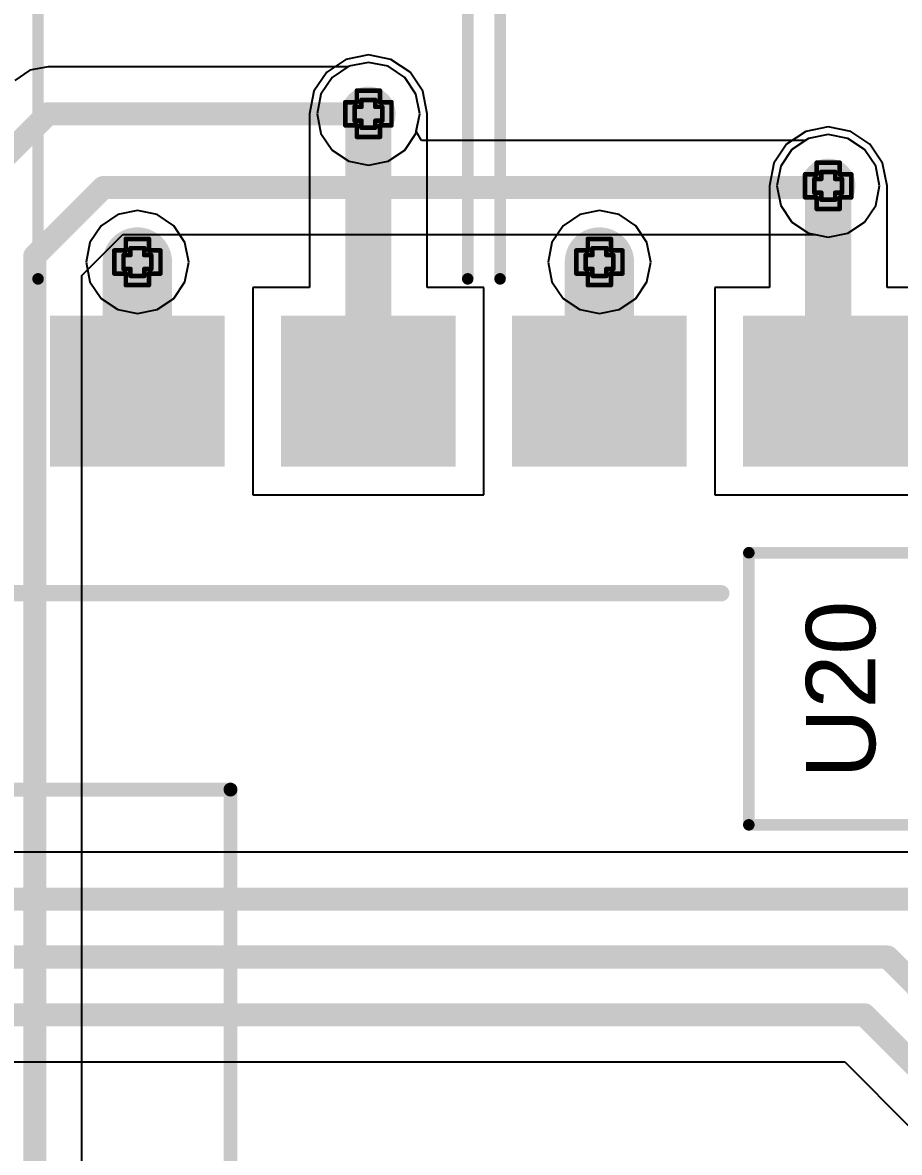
# Model space of a CAD drawing. Header units: inches. Extents: x 0 to 198, y 0 to 199.
# Drawn here: x 2.4156 to 2.7952, y 3.3604 to 3.8495 of the extents above; entities that cross this region are included whole.
import ezdxf

# ---------------------------------------------------------------- set-up
doc = ezdxf.new("R2010")
doc.units = ezdxf.units.IN
doc.header["$MEASUREMENT"] = 0
for name, color, linetype in [('Bottom Layer', 5, 'Continuous'), ('Drill Drawing', 1, 'Continuous'), ('Layer 1', 16, 'Continuous'), ('Layer 2', 76, 'Continuous'), ('Top Layer', 1, 'Continuous'), ('Top Overlay', 2, 'Continuous'), ('Top Paste', 8, 'Continuous'), ('Top Solder', 216, 'Continuous'), ('Via Holes', 16, 'Continuous')]:
    doc.layers.add(name, color=color, linetype=linetype)
doc.styles.add('Arial', font='', dxfattribs={"height": 0.2})
doc.styles.get('Arial').set_extended_font_data('Arial')

# ---------------------------------------------------------------- blocks, each defined once
blk = doc.blocks.new('SFH617A_2X009T_36')
at = {"layer": 'Top Layer'}
for points in [[(-0.21752, 0.08504), (-0.15768, 0.08504), (-0.15768, 0.01496), (-0.21752, 0.01496)], [(0.15768, 0.08504), (0.21752, 0.08504), (0.21752, 0.01496), (0.15768, 0.01496)], [(-0.21752, -0.01496), (-0.15768, -0.01496), (-0.15768, -0.08504), (-0.21752, -0.08504)], [(0.15768, -0.01496), (0.21752, -0.01496), (0.21752, -0.08504), (0.15768, -0.08504)]]:
    blk.add_hatch(color=1, dxfattribs=at).paths.add_polyline_path(points)
at = {"layer": 'Top Paste'}
for points in [[(-0.21752, 0.08504), (-0.15768, 0.08504), (-0.15768, 0.01496), (-0.21752, 0.01496)], [(0.15768, 0.08504), (0.21752, 0.08504), (0.21752, 0.01496), (0.15768, 0.01496)], [(-0.21752, -0.01496), (-0.15768, -0.01496), (-0.15768, -0.08504), (-0.21752, -0.08504)], [(0.15768, -0.01496), (0.21752, -0.01496), (0.21752, -0.08504), (0.15768, -0.08504)]]:
    blk.add_hatch(color=8, dxfattribs=at).paths.add_polyline_path(points)
at = {"layer": 'Top Solder'}
for points in [[(-0.22028, 0.08779), (-0.15492, 0.08779), (-0.15492, 0.0122), (-0.22028, 0.0122)], [(0.15492, 0.08779), (0.22028, 0.08779), (0.22028, 0.0122), (0.15492, 0.0122)], [(-0.22028, -0.01221), (-0.15492, -0.01221), (-0.15492, -0.0878), (-0.22028, -0.0878)], [(0.15492, -0.01221), (0.22028, -0.01221), (0.22028, -0.0878), (0.15492, -0.0878)]]:
    blk.add_hatch(color=216, dxfattribs=at).paths.add_polyline_path(points)
at = {"layer": 'Top Overlay'}
for points in [[(0.139, 0.093, 0.005, 0.005, 0), (-0.125, 0.093, 0.005, 0.005, 0)], [(-0.2286, 0.046, 0.005, 0.005, 0), (-0.2286, 0.056, 0.005, 0.005, 0)], [(-0.2236, 0.051, 0.005, 0.005, 0), (-0.2286, 0.056, 0.005, 0.005, 0)], [(-0.2286, 0.046, 0.005, 0.005, 0), (-0.2236, 0.051, 0.005, 0.005, 0)], [(0.139, -0.093, 0.005, 0.005, 0), (-0.125, -0.093, 0.005, 0.005, 0)]]:
    blk.add_lwpolyline(points, format="xyseb", dxfattribs=at)
for points in [[(-0.12625, 0.093, 0.0025, 0.0025, 1), (-0.12375, 0.093, 0.0025, 0.0025, 1)], [(0.13775, 0.093, 0.0025, 0.0025, 1), (0.14025, 0.093, 0.0025, 0.0025, 1)], [(-0.22985, 0.056, 0.0025, 0.0025, 1), (-0.22735, 0.056, 0.0025, 0.0025, 1)], [(-0.22985, 0.056, 0.0025, 0.0025, 1), (-0.22735, 0.056, 0.0025, 0.0025, 1)], [(-0.22485, 0.051, 0.0025, 0.0025, 1), (-0.22235, 0.051, 0.0025, 0.0025, 1)], [(-0.22485, 0.051, 0.0025, 0.0025, 1), (-0.22235, 0.051, 0.0025, 0.0025, 1)], [(-0.22985, 0.046, 0.0025, 0.0025, 1), (-0.22735, 0.046, 0.0025, 0.0025, 1)], [(-0.22985, 0.046, 0.0025, 0.0025, 1), (-0.22735, 0.046, 0.0025, 0.0025, 1)], [(-0.12625, -0.093, 0.0025, 0.0025, 1), (-0.12375, -0.093, 0.0025, 0.0025, 1)], [(0.13775, -0.093, 0.0025, 0.0025, 1), (0.14025, -0.093, 0.0025, 0.0025, 1)]]:
    blk.add_lwpolyline(points, format="xyseb", close=True, dxfattribs=at)
blk = doc.blocks.new('SFH617A_2X009T_38')
at = {"layer": 'Top Layer'}
for points in [[(-0.21752, 0.08504), (-0.15768, 0.08504), (-0.15768, 0.01496), (-0.21752, 0.01496)], [(0.15768, 0.08504), (0.21752, 0.08504), (0.21752, 0.01496), (0.15768, 0.01496)], [(-0.21752, -0.01496), (-0.15768, -0.01496), (-0.15768, -0.08504), (-0.21752, -0.08504)], [(0.15768, -0.01496), (0.21752, -0.01496), (0.21752, -0.08504), (0.15768, -0.08504)]]:
    blk.add_hatch(color=1, dxfattribs=at).paths.add_polyline_path(points)
at = {"layer": 'Top Paste'}
for points in [[(-0.21752, 0.08504), (-0.15768, 0.08504), (-0.15768, 0.01496), (-0.21752, 0.01496)], [(0.15768, 0.08504), (0.21752, 0.08504), (0.21752, 0.01496), (0.15768, 0.01496)], [(-0.21752, -0.01496), (-0.15768, -0.01496), (-0.15768, -0.08504), (-0.21752, -0.08504)], [(0.15768, -0.01496), (0.21752, -0.01496), (0.21752, -0.08504), (0.15768, -0.08504)]]:
    blk.add_hatch(color=8, dxfattribs=at).paths.add_polyline_path(points)
at = {"layer": 'Top Solder'}
for points in [[(-0.22028, 0.08779), (-0.15492, 0.08779), (-0.15492, 0.0122), (-0.22028, 0.0122)], [(0.15492, 0.08779), (0.22028, 0.08779), (0.22028, 0.0122), (0.15492, 0.0122)], [(-0.22028, -0.01221), (-0.15492, -0.01221), (-0.15492, -0.0878), (-0.22028, -0.0878)], [(0.15492, -0.01221), (0.22028, -0.01221), (0.22028, -0.0878), (0.15492, -0.0878)]]:
    blk.add_hatch(color=216, dxfattribs=at).paths.add_polyline_path(points)
at = {"layer": 'Top Overlay'}
for points in [[(0.139, 0.093, 0.005, 0.005, 0), (-0.125, 0.093, 0.005, 0.005, 0)], [(-0.2286, 0.046, 0.005, 0.005, 0), (-0.2286, 0.056, 0.005, 0.005, 0)], [(-0.2236, 0.051, 0.005, 0.005, 0), (-0.2286, 0.056, 0.005, 0.005, 0)], [(-0.2286, 0.046, 0.005, 0.005, 0), (-0.2236, 0.051, 0.005, 0.005, 0)], [(0.139, -0.093, 0.005, 0.005, 0), (-0.125, -0.093, 0.005, 0.005, 0)]]:
    blk.add_lwpolyline(points, format="xyseb", dxfattribs=at)
for points in [[(-0.12625, 0.093, 0.0025, 0.0025, 1), (-0.12375, 0.093, 0.0025, 0.0025, 1)], [(0.13775, 0.093, 0.0025, 0.0025, 1), (0.14025, 0.093, 0.0025, 0.0025, 1)], [(-0.22985, 0.056, 0.0025, 0.0025, 1), (-0.22735, 0.056, 0.0025, 0.0025, 1)], [(-0.22985, 0.056, 0.0025, 0.0025, 1), (-0.22735, 0.056, 0.0025, 0.0025, 1)], [(-0.22485, 0.051, 0.0025, 0.0025, 1), (-0.22235, 0.051, 0.0025, 0.0025, 1)], [(-0.22485, 0.051, 0.0025, 0.0025, 1), (-0.22235, 0.051, 0.0025, 0.0025, 1)], [(-0.22985, 0.046, 0.0025, 0.0025, 1), (-0.22735, 0.046, 0.0025, 0.0025, 1)], [(-0.22985, 0.046, 0.0025, 0.0025, 1), (-0.22735, 0.046, 0.0025, 0.0025, 1)], [(-0.12625, -0.093, 0.0025, 0.0025, 1), (-0.12375, -0.093, 0.0025, 0.0025, 1)], [(0.13775, -0.093, 0.0025, 0.0025, 1), (0.14025, -0.093, 0.0025, 0.0025, 1)]]:
    blk.add_lwpolyline(points, format="xyseb", close=True, dxfattribs=at)
blk = doc.blocks.new('CR2032_BS_6_1_232')
at = {"layer": 'Top Overlay'}
for points in [[(-0.44431, -0.07626, 0.006, 0.006, 0), (-0.44431, -0.31614, 0.006, 0.006, 0)], [(0.43177, -0.31614, 0.006, 0.006, 0), (-0.44431, -0.31614, 0.006, 0.006, 0)]]:
    blk.add_lwpolyline(points, format="xyseb", dxfattribs=at)
blk.add_lwpolyline([(-0.44581, -0.31614, 0.003, 0.003, 1), (-0.44281, -0.31614, 0.003, 0.003, 1)], format="xyseb", close=True, dxfattribs=at)
blk.add_lwpolyline([(-0.44581, -0.31614, 0.003, 0.003, 1), (-0.44281, -0.31614, 0.003, 0.003, 1)], format="xyseb", close=True, dxfattribs=at)

msp = doc.modelspace()

# ---------------------------------------------------------------- hatches: boundary and pattern name
at = {"layer": 'Bottom Layer'}
h = msp.add_hatch(color=5, dxfattribs=at)
edge = h.paths.add_edge_path()
edge.add_arc((2.56531, 3.81), 0.01181, 0, 360)
h = msp.add_hatch(color=5, dxfattribs=at)
edge = h.paths.add_edge_path()
edge.add_arc((2.76436, 3.77882), 0.01181, 0, 360)
h = msp.add_hatch(color=5, dxfattribs=at)
edge = h.paths.add_edge_path()
edge.add_arc((2.46531, 3.74584), 0.01181, 0, 360)
h = msp.add_hatch(color=5, dxfattribs=at)
edge = h.paths.add_edge_path()
edge.add_arc((2.66531, 3.74584), 0.01181, 0, 360)
at = {"layer": 'Layer 1'}
h = msp.add_hatch(color=16, dxfattribs=at)
edge = h.paths.add_edge_path()
edge.add_arc((2.56531, 3.81), 0.01181, 0, 360)
h = msp.add_hatch(color=16, dxfattribs=at)
edge = h.paths.add_edge_path()
edge.add_arc((2.76436, 3.77882), 0.01181, 0, 360)
h = msp.add_hatch(color=16, dxfattribs=at)
edge = h.paths.add_edge_path()
edge.add_arc((2.46531, 3.74584), 0.01181, 0, 360)
h = msp.add_hatch(color=16, dxfattribs=at)
edge = h.paths.add_edge_path()
edge.add_arc((2.66531, 3.74584), 0.01181, 0, 360)
at = {"layer": 'Layer 2'}
h = msp.add_hatch(color=76, dxfattribs=at)
edge = h.paths.add_edge_path()
edge.add_arc((2.56531, 3.81), 0.01181, 0, 360)
h = msp.add_hatch(color=76, dxfattribs=at)
edge = h.paths.add_edge_path()
edge.add_arc((2.76436, 3.77882), 0.01181, 0, 360)
h = msp.add_hatch(color=76, dxfattribs=at)
edge = h.paths.add_edge_path()
edge.add_arc((2.46531, 3.74584), 0.01181, 0, 360)
h = msp.add_hatch(color=76, dxfattribs=at)
edge = h.paths.add_edge_path()
edge.add_arc((2.66531, 3.74584), 0.01181, 0, 360)
at = {"layer": 'Top Layer'}
h = msp.add_hatch(color=1, dxfattribs=at)
edge = h.paths.add_edge_path()
edge.add_arc((2.56531, 3.81), 0.01181, 0, 360)
h = msp.add_hatch(color=1, dxfattribs=at)
edge = h.paths.add_edge_path()
edge.add_arc((2.76436, 3.77882), 0.01181, 0, 360)
h = msp.add_hatch(color=1, dxfattribs=at)
edge = h.paths.add_edge_path()
edge.add_arc((2.46531, 3.74584), 0.01181, 0, 360)
h = msp.add_hatch(color=1, dxfattribs=at)
edge = h.paths.add_edge_path()
edge.add_arc((2.66531, 3.74584), 0.01181, 0, 360)
at = {"layer": 'Via Holes'}
h = msp.add_hatch(color=7, dxfattribs=at)
edge = h.paths.add_edge_path()
edge.add_arc((2.56531, 3.81), 0.00591, 0, 360)
h = msp.add_hatch(color=7, dxfattribs=at)
edge = h.paths.add_edge_path()
edge.add_arc((2.76436, 3.77882), 0.00591, 0, 360)
h = msp.add_hatch(color=7, dxfattribs=at)
edge = h.paths.add_edge_path()
edge.add_arc((2.46531, 3.74584), 0.00591, 0, 360)
h = msp.add_hatch(color=7, dxfattribs=at)
edge = h.paths.add_edge_path()
edge.add_arc((2.66531, 3.74584), 0.00591, 0, 360)

# ---------------------------------------------------------------- linework, layer by layer
at = {"layer": 'Bottom Layer'}
for p, q in [((2.42662, 3.83039), (2.41881, 3.82884)), ((2.55657, 3.83039), (2.42662, 3.83039)), ((2.5568, 3.83055), (2.55657, 3.83039)), ((2.56531, 3.83224), (2.5568, 3.83055)), ((2.57382, 3.83055), (2.56531, 3.83224)), ((2.58103, 3.82572), (2.57382, 3.83055)), ((2.41881, 3.82884), (2.4122, 3.82442)), ((2.58586, 3.81851), (2.58103, 3.82572)), ((2.58755, 3.81), (2.58586, 3.81851)), ((2.58605, 3.80246), (2.58755, 3.81)), ((2.58828, 3.79846), (2.58605, 3.80246)), ((2.76436, 3.80106), (2.75585, 3.79936)), ((2.77287, 3.79936), (2.76436, 3.80106)), ((2.7545, 3.79846), (2.58828, 3.79846)), ((2.75585, 3.79936), (2.7545, 3.79846)), ((2.78009, 3.79454), (2.77287, 3.79936)), ((2.78491, 3.78733), (2.78009, 3.79454)), ((2.7866, 3.77882), (2.78491, 3.78733)), ((2.78491, 3.77031), (2.7866, 3.77882)), ((2.78009, 3.76309), (2.78491, 3.77031)), ((2.77287, 3.75827), (2.78009, 3.76309)), ((2.44129, 3.73995), (2.45902, 3.75768)), ((2.45902, 3.75768), (2.75884, 3.75768)), ((2.75884, 3.75768), (2.76436, 3.75658)), ((2.76436, 3.75658), (2.77287, 3.75827)), ((2.44129, 2.56336), (2.44129, 3.73995))]:
    msp.add_line(p, q, dxfattribs=at)
for points in [[(2.39319, 3.77657, 0.01, 0.01, 0), (2.42662, 3.81, 0.01, 0.01, 0)], [(2.42662, 3.81, 0.01, 0.01, 0), (2.56531, 3.81, 0.01, 0.01, 0)], [(2.42089, 3.74839, 0.01, 0.01, 0), (2.45057, 3.77807, 0.01, 0.01, 0)], [(2.45057, 3.77807, 0.01, 0.01, 0), (2.76362, 3.77807, 0.01, 0.01, 0)], [(2.76362, 3.77807, 0.01, 0.01, 0), (2.76436, 3.77882, 0.01, 0.01, 0)], [(2.42089, 2.55492, 0.01, 0.01, 0), (2.42089, 3.74839, 0.01, 0.01, 0)]]:
    msp.add_lwpolyline(points, format="xyseb", dxfattribs=at)
for points in [[(2.42412, 3.81, 0.005, 0.005, 1), (2.42912, 3.81, 0.005, 0.005, 1)], [(2.42412, 3.81, 0.005, 0.005, 1), (2.42912, 3.81, 0.005, 0.005, 1)], [(2.56281, 3.81, 0.005, 0.005, 1), (2.56781, 3.81, 0.005, 0.005, 1)], [(2.44807, 3.77807, 0.005, 0.005, 1), (2.45307, 3.77807, 0.005, 0.005, 1)], [(2.44807, 3.77807, 0.005, 0.005, 1), (2.45307, 3.77807, 0.005, 0.005, 1)], [(2.76112, 3.77807, 0.005, 0.005, 1), (2.76612, 3.77807, 0.005, 0.005, 1)], [(2.76112, 3.77807, 0.005, 0.005, 1), (2.76612, 3.77807, 0.005, 0.005, 1)], [(2.76186, 3.77882, 0.005, 0.005, 1), (2.76686, 3.77882, 0.005, 0.005, 1)], [(2.41839, 3.74839, 0.005, 0.005, 1), (2.42339, 3.74839, 0.005, 0.005, 1)], [(2.41839, 3.74839, 0.005, 0.005, 1), (2.42339, 3.74839, 0.005, 0.005, 1)]]:
    msp.add_lwpolyline(points, format="xyseb", close=True, dxfattribs=at)
at = {"layer": 'Drill Drawing'}
for points in [[(2.56031, 3.815, 0.002, 0.002, 0), (2.56031, 3.82, 0.002, 0.002, 0)], [(2.56031, 3.82, 0.002, 0.002, 0), (2.57031, 3.82, 0.002, 0.002, 0)], [(2.57031, 3.815, 0.002, 0.002, 0), (2.57031, 3.82, 0.002, 0.002, 0)], [(2.55531, 3.805, 0.002, 0.002, 0), (2.55531, 3.815, 0.002, 0.002, 0)], [(2.55531, 3.815, 0.002, 0.002, 0), (2.56031, 3.815, 0.002, 0.002, 0)], [(2.56231, 3.813, 0.002, 0.002, 0), (2.56231, 3.816, 0.002, 0.002, 0)], [(2.56231, 3.816, 0.002, 0.002, 0), (2.56831, 3.816, 0.002, 0.002, 0)], [(2.56831, 3.813, 0.002, 0.002, 0), (2.56831, 3.816, 0.002, 0.002, 0)], [(2.57031, 3.815, 0.002, 0.002, 0), (2.57531, 3.815, 0.002, 0.002, 0)], [(2.57531, 3.805, 0.002, 0.002, 0), (2.57531, 3.815, 0.002, 0.002, 0)], [(2.55931, 3.807, 0.002, 0.002, 0), (2.55931, 3.813, 0.002, 0.002, 0)], [(2.55931, 3.813, 0.002, 0.002, 0), (2.56231, 3.813, 0.002, 0.002, 0)], [(2.56831, 3.813, 0.002, 0.002, 0), (2.57131, 3.813, 0.002, 0.002, 0)], [(2.57131, 3.807, 0.002, 0.002, 0), (2.57131, 3.813, 0.002, 0.002, 0)], [(2.55531, 3.805, 0.002, 0.002, 0), (2.56031, 3.805, 0.002, 0.002, 0)], [(2.55931, 3.807, 0.002, 0.002, 0), (2.56231, 3.807, 0.002, 0.002, 0)], [(2.56031, 3.8, 0.002, 0.002, 0), (2.56031, 3.805, 0.002, 0.002, 0)], [(2.56231, 3.804, 0.002, 0.002, 0), (2.56231, 3.807, 0.002, 0.002, 0)], [(2.56231, 3.804, 0.002, 0.002, 0), (2.56831, 3.804, 0.002, 0.002, 0)], [(2.56831, 3.807, 0.002, 0.002, 0), (2.57131, 3.807, 0.002, 0.002, 0)], [(2.56831, 3.804, 0.002, 0.002, 0), (2.56831, 3.807, 0.002, 0.002, 0)], [(2.57031, 3.805, 0.002, 0.002, 0), (2.57531, 3.805, 0.002, 0.002, 0)], [(2.57031, 3.8, 0.002, 0.002, 0), (2.57031, 3.805, 0.002, 0.002, 0)], [(2.56031, 3.8, 0.002, 0.002, 0), (2.57031, 3.8, 0.002, 0.002, 0)], [(2.75936, 3.78382, 0.002, 0.002, 0), (2.75936, 3.78882, 0.002, 0.002, 0)], [(2.75936, 3.78882, 0.002, 0.002, 0), (2.76936, 3.78882, 0.002, 0.002, 0)], [(2.76136, 3.78182, 0.002, 0.002, 0), (2.76136, 3.78482, 0.002, 0.002, 0)], [(2.76136, 3.78482, 0.002, 0.002, 0), (2.76736, 3.78482, 0.002, 0.002, 0)], [(2.76736, 3.78182, 0.002, 0.002, 0), (2.76736, 3.78482, 0.002, 0.002, 0)], [(2.76936, 3.78382, 0.002, 0.002, 0), (2.76936, 3.78882, 0.002, 0.002, 0)], [(2.75436, 3.77382, 0.002, 0.002, 0), (2.75436, 3.78382, 0.002, 0.002, 0)], [(2.75436, 3.78382, 0.002, 0.002, 0), (2.75936, 3.78382, 0.002, 0.002, 0)], [(2.75836, 3.77582, 0.002, 0.002, 0), (2.75836, 3.78182, 0.002, 0.002, 0)], [(2.75836, 3.78182, 0.002, 0.002, 0), (2.76136, 3.78182, 0.002, 0.002, 0)], [(2.76736, 3.78182, 0.002, 0.002, 0), (2.77036, 3.78182, 0.002, 0.002, 0)], [(2.76936, 3.78382, 0.002, 0.002, 0), (2.77436, 3.78382, 0.002, 0.002, 0)], [(2.77036, 3.77582, 0.002, 0.002, 0), (2.77036, 3.78182, 0.002, 0.002, 0)], [(2.77436, 3.77382, 0.002, 0.002, 0), (2.77436, 3.78382, 0.002, 0.002, 0)], [(2.75836, 3.77582, 0.002, 0.002, 0), (2.76136, 3.77582, 0.002, 0.002, 0)], [(2.76136, 3.77282, 0.002, 0.002, 0), (2.76136, 3.77582, 0.002, 0.002, 0)], [(2.76736, 3.77582, 0.002, 0.002, 0), (2.77036, 3.77582, 0.002, 0.002, 0)], [(2.76736, 3.77282, 0.002, 0.002, 0), (2.76736, 3.77582, 0.002, 0.002, 0)], [(2.75436, 3.77382, 0.002, 0.002, 0), (2.75936, 3.77382, 0.002, 0.002, 0)], [(2.75936, 3.76882, 0.002, 0.002, 0), (2.75936, 3.77382, 0.002, 0.002, 0)], [(2.76136, 3.77282, 0.002, 0.002, 0), (2.76736, 3.77282, 0.002, 0.002, 0)], [(2.76936, 3.77382, 0.002, 0.002, 0), (2.77436, 3.77382, 0.002, 0.002, 0)], [(2.76936, 3.76882, 0.002, 0.002, 0), (2.76936, 3.77382, 0.002, 0.002, 0)], [(2.75936, 3.76882, 0.002, 0.002, 0), (2.76936, 3.76882, 0.002, 0.002, 0)], [(2.46031, 3.75084, 0.002, 0.002, 0), (2.46031, 3.75584, 0.002, 0.002, 0)], [(2.46031, 3.75584, 0.002, 0.002, 0), (2.47031, 3.75584, 0.002, 0.002, 0)], [(2.47031, 3.75084, 0.002, 0.002, 0), (2.47031, 3.75584, 0.002, 0.002, 0)], [(2.66031, 3.75084, 0.002, 0.002, 0), (2.66031, 3.75584, 0.002, 0.002, 0)], [(2.66031, 3.75584, 0.002, 0.002, 0), (2.67031, 3.75584, 0.002, 0.002, 0)], [(2.67031, 3.75084, 0.002, 0.002, 0), (2.67031, 3.75584, 0.002, 0.002, 0)], [(2.45531, 3.74084, 0.002, 0.002, 0), (2.45531, 3.75084, 0.002, 0.002, 0)], [(2.45531, 3.75084, 0.002, 0.002, 0), (2.46031, 3.75084, 0.002, 0.002, 0)], [(2.46231, 3.74884, 0.002, 0.002, 0), (2.46231, 3.75184, 0.002, 0.002, 0)], [(2.46231, 3.75184, 0.002, 0.002, 0), (2.46831, 3.75184, 0.002, 0.002, 0)], [(2.46831, 3.74884, 0.002, 0.002, 0), (2.46831, 3.75184, 0.002, 0.002, 0)], [(2.47031, 3.75084, 0.002, 0.002, 0), (2.47531, 3.75084, 0.002, 0.002, 0)], [(2.47531, 3.74084, 0.002, 0.002, 0), (2.47531, 3.75084, 0.002, 0.002, 0)], [(2.65531, 3.74084, 0.002, 0.002, 0), (2.65531, 3.75084, 0.002, 0.002, 0)], [(2.65531, 3.75084, 0.002, 0.002, 0), (2.66031, 3.75084, 0.002, 0.002, 0)], [(2.66231, 3.74884, 0.002, 0.002, 0), (2.66231, 3.75184, 0.002, 0.002, 0)], [(2.66231, 3.75184, 0.002, 0.002, 0), (2.66831, 3.75184, 0.002, 0.002, 0)], [(2.66831, 3.74884, 0.002, 0.002, 0), (2.66831, 3.75184, 0.002, 0.002, 0)], [(2.67031, 3.75084, 0.002, 0.002, 0), (2.67531, 3.75084, 0.002, 0.002, 0)], [(2.67531, 3.74084, 0.002, 0.002, 0), (2.67531, 3.75084, 0.002, 0.002, 0)], [(2.45931, 3.74284, 0.002, 0.002, 0), (2.45931, 3.74884, 0.002, 0.002, 0)], [(2.45931, 3.74884, 0.002, 0.002, 0), (2.46231, 3.74884, 0.002, 0.002, 0)], [(2.46831, 3.74884, 0.002, 0.002, 0), (2.47131, 3.74884, 0.002, 0.002, 0)], [(2.47131, 3.74284, 0.002, 0.002, 0), (2.47131, 3.74884, 0.002, 0.002, 0)], [(2.65931, 3.74284, 0.002, 0.002, 0), (2.65931, 3.74884, 0.002, 0.002, 0)], [(2.65931, 3.74884, 0.002, 0.002, 0), (2.66231, 3.74884, 0.002, 0.002, 0)], [(2.66831, 3.74884, 0.002, 0.002, 0), (2.67131, 3.74884, 0.002, 0.002, 0)], [(2.67131, 3.74284, 0.002, 0.002, 0), (2.67131, 3.74884, 0.002, 0.002, 0)], [(2.45531, 3.74084, 0.002, 0.002, 0), (2.46031, 3.74084, 0.002, 0.002, 0)], [(2.45931, 3.74284, 0.002, 0.002, 0), (2.46231, 3.74284, 0.002, 0.002, 0)], [(2.46031, 3.73584, 0.002, 0.002, 0), (2.46031, 3.74084, 0.002, 0.002, 0)], [(2.46231, 3.73984, 0.002, 0.002, 0), (2.46231, 3.74284, 0.002, 0.002, 0)], [(2.46831, 3.74284, 0.002, 0.002, 0), (2.47131, 3.74284, 0.002, 0.002, 0)], [(2.46831, 3.73984, 0.002, 0.002, 0), (2.46831, 3.74284, 0.002, 0.002, 0)], [(2.47031, 3.74084, 0.002, 0.002, 0), (2.47531, 3.74084, 0.002, 0.002, 0)], [(2.47031, 3.73584, 0.002, 0.002, 0), (2.47031, 3.74084, 0.002, 0.002, 0)], [(2.65531, 3.74084, 0.002, 0.002, 0), (2.66031, 3.74084, 0.002, 0.002, 0)], [(2.65931, 3.74284, 0.002, 0.002, 0), (2.66231, 3.74284, 0.002, 0.002, 0)], [(2.66031, 3.73584, 0.002, 0.002, 0), (2.66031, 3.74084, 0.002, 0.002, 0)], [(2.66231, 3.73984, 0.002, 0.002, 0), (2.66231, 3.74284, 0.002, 0.002, 0)], [(2.66831, 3.74284, 0.002, 0.002, 0), (2.67131, 3.74284, 0.002, 0.002, 0)], [(2.66831, 3.73984, 0.002, 0.002, 0), (2.66831, 3.74284, 0.002, 0.002, 0)], [(2.67031, 3.74084, 0.002, 0.002, 0), (2.67531, 3.74084, 0.002, 0.002, 0)], [(2.67031, 3.73584, 0.002, 0.002, 0), (2.67031, 3.74084, 0.002, 0.002, 0)], [(2.46031, 3.73584, 0.002, 0.002, 0), (2.47031, 3.73584, 0.002, 0.002, 0)], [(2.46231, 3.73984, 0.002, 0.002, 0), (2.46831, 3.73984, 0.002, 0.002, 0)], [(2.66031, 3.73584, 0.002, 0.002, 0), (2.67031, 3.73584, 0.002, 0.002, 0)], [(2.66231, 3.73984, 0.002, 0.002, 0), (2.66831, 3.73984, 0.002, 0.002, 0)]]:
    msp.add_lwpolyline(points, format="xyseb", dxfattribs=at)
for points in [[(2.55981, 3.82, 0.001, 0.001, 1), (2.56081, 3.82, 0.001, 0.001, 1)], [(2.55981, 3.82, 0.001, 0.001, 1), (2.56081, 3.82, 0.001, 0.001, 1)], [(2.56981, 3.82, 0.001, 0.001, 1), (2.57081, 3.82, 0.001, 0.001, 1)], [(2.56981, 3.82, 0.001, 0.001, 1), (2.57081, 3.82, 0.001, 0.001, 1)], [(2.55481, 3.815, 0.001, 0.001, 1), (2.55581, 3.815, 0.001, 0.001, 1)], [(2.55481, 3.815, 0.001, 0.001, 1), (2.55581, 3.815, 0.001, 0.001, 1)], [(2.55981, 3.815, 0.001, 0.001, 1), (2.56081, 3.815, 0.001, 0.001, 1)], [(2.55981, 3.815, 0.001, 0.001, 1), (2.56081, 3.815, 0.001, 0.001, 1)], [(2.56181, 3.816, 0.001, 0.001, 1), (2.56281, 3.816, 0.001, 0.001, 1)], [(2.56181, 3.816, 0.001, 0.001, 1), (2.56281, 3.816, 0.001, 0.001, 1)], [(2.56781, 3.816, 0.001, 0.001, 1), (2.56881, 3.816, 0.001, 0.001, 1)], [(2.56781, 3.816, 0.001, 0.001, 1), (2.56881, 3.816, 0.001, 0.001, 1)], [(2.56981, 3.815, 0.001, 0.001, 1), (2.57081, 3.815, 0.001, 0.001, 1)], [(2.56981, 3.815, 0.001, 0.001, 1), (2.57081, 3.815, 0.001, 0.001, 1)], [(2.57481, 3.815, 0.001, 0.001, 1), (2.57581, 3.815, 0.001, 0.001, 1)], [(2.57481, 3.815, 0.001, 0.001, 1), (2.57581, 3.815, 0.001, 0.001, 1)], [(2.55881, 3.813, 0.001, 0.001, 1), (2.55981, 3.813, 0.001, 0.001, 1)], [(2.55881, 3.813, 0.001, 0.001, 1), (2.55981, 3.813, 0.001, 0.001, 1)], [(2.56181, 3.813, 0.001, 0.001, 1), (2.56281, 3.813, 0.001, 0.001, 1)], [(2.56181, 3.813, 0.001, 0.001, 1), (2.56281, 3.813, 0.001, 0.001, 1)], [(2.56781, 3.813, 0.001, 0.001, 1), (2.56881, 3.813, 0.001, 0.001, 1)], [(2.56781, 3.813, 0.001, 0.001, 1), (2.56881, 3.813, 0.001, 0.001, 1)], [(2.57081, 3.813, 0.001, 0.001, 1), (2.57181, 3.813, 0.001, 0.001, 1)], [(2.57081, 3.813, 0.001, 0.001, 1), (2.57181, 3.813, 0.001, 0.001, 1)], [(2.55481, 3.805, 0.001, 0.001, 1), (2.55581, 3.805, 0.001, 0.001, 1)], [(2.55481, 3.805, 0.001, 0.001, 1), (2.55581, 3.805, 0.001, 0.001, 1)], [(2.55881, 3.807, 0.001, 0.001, 1), (2.55981, 3.807, 0.001, 0.001, 1)], [(2.55881, 3.807, 0.001, 0.001, 1), (2.55981, 3.807, 0.001, 0.001, 1)], [(2.55981, 3.805, 0.001, 0.001, 1), (2.56081, 3.805, 0.001, 0.001, 1)], [(2.55981, 3.805, 0.001, 0.001, 1), (2.56081, 3.805, 0.001, 0.001, 1)], [(2.56181, 3.807, 0.001, 0.001, 1), (2.56281, 3.807, 0.001, 0.001, 1)], [(2.56181, 3.807, 0.001, 0.001, 1), (2.56281, 3.807, 0.001, 0.001, 1)], [(2.56181, 3.804, 0.001, 0.001, 1), (2.56281, 3.804, 0.001, 0.001, 1)], [(2.56181, 3.804, 0.001, 0.001, 1), (2.56281, 3.804, 0.001, 0.001, 1)], [(2.56781, 3.807, 0.001, 0.001, 1), (2.56881, 3.807, 0.001, 0.001, 1)], [(2.56781, 3.807, 0.001, 0.001, 1), (2.56881, 3.807, 0.001, 0.001, 1)], [(2.56781, 3.804, 0.001, 0.001, 1), (2.56881, 3.804, 0.001, 0.001, 1)], [(2.56781, 3.804, 0.001, 0.001, 1), (2.56881, 3.804, 0.001, 0.001, 1)], [(2.56981, 3.805, 0.001, 0.001, 1), (2.57081, 3.805, 0.001, 0.001, 1)], [(2.56981, 3.805, 0.001, 0.001, 1), (2.57081, 3.805, 0.001, 0.001, 1)], [(2.57081, 3.807, 0.001, 0.001, 1), (2.57181, 3.807, 0.001, 0.001, 1)], [(2.57081, 3.807, 0.001, 0.001, 1), (2.57181, 3.807, 0.001, 0.001, 1)], [(2.57481, 3.805, 0.001, 0.001, 1), (2.57581, 3.805, 0.001, 0.001, 1)], [(2.57481, 3.805, 0.001, 0.001, 1), (2.57581, 3.805, 0.001, 0.001, 1)], [(2.55981, 3.8, 0.001, 0.001, 1), (2.56081, 3.8, 0.001, 0.001, 1)], [(2.55981, 3.8, 0.001, 0.001, 1), (2.56081, 3.8, 0.001, 0.001, 1)], [(2.56981, 3.8, 0.001, 0.001, 1), (2.57081, 3.8, 0.001, 0.001, 1)], [(2.56981, 3.8, 0.001, 0.001, 1), (2.57081, 3.8, 0.001, 0.001, 1)], [(2.75886, 3.78882, 0.001, 0.001, 1), (2.75986, 3.78882, 0.001, 0.001, 1)], [(2.75886, 3.78882, 0.001, 0.001, 1), (2.75986, 3.78882, 0.001, 0.001, 1)], [(2.76086, 3.78482, 0.001, 0.001, 1), (2.76186, 3.78482, 0.001, 0.001, 1)], [(2.76086, 3.78482, 0.001, 0.001, 1), (2.76186, 3.78482, 0.001, 0.001, 1)], [(2.76686, 3.78482, 0.001, 0.001, 1), (2.76786, 3.78482, 0.001, 0.001, 1)], [(2.76686, 3.78482, 0.001, 0.001, 1), (2.76786, 3.78482, 0.001, 0.001, 1)], [(2.76886, 3.78882, 0.001, 0.001, 1), (2.76986, 3.78882, 0.001, 0.001, 1)], [(2.76886, 3.78882, 0.001, 0.001, 1), (2.76986, 3.78882, 0.001, 0.001, 1)], [(2.75386, 3.78382, 0.001, 0.001, 1), (2.75486, 3.78382, 0.001, 0.001, 1)], [(2.75386, 3.78382, 0.001, 0.001, 1), (2.75486, 3.78382, 0.001, 0.001, 1)], [(2.75786, 3.78182, 0.001, 0.001, 1), (2.75886, 3.78182, 0.001, 0.001, 1)], [(2.75786, 3.78182, 0.001, 0.001, 1), (2.75886, 3.78182, 0.001, 0.001, 1)], [(2.75886, 3.78382, 0.001, 0.001, 1), (2.75986, 3.78382, 0.001, 0.001, 1)], [(2.75886, 3.78382, 0.001, 0.001, 1), (2.75986, 3.78382, 0.001, 0.001, 1)], [(2.76086, 3.78182, 0.001, 0.001, 1), (2.76186, 3.78182, 0.001, 0.001, 1)], [(2.76086, 3.78182, 0.001, 0.001, 1), (2.76186, 3.78182, 0.001, 0.001, 1)], [(2.76686, 3.78182, 0.001, 0.001, 1), (2.76786, 3.78182, 0.001, 0.001, 1)], [(2.76686, 3.78182, 0.001, 0.001, 1), (2.76786, 3.78182, 0.001, 0.001, 1)], [(2.76886, 3.78382, 0.001, 0.001, 1), (2.76986, 3.78382, 0.001, 0.001, 1)], [(2.76886, 3.78382, 0.001, 0.001, 1), (2.76986, 3.78382, 0.001, 0.001, 1)], [(2.76986, 3.78182, 0.001, 0.001, 1), (2.77086, 3.78182, 0.001, 0.001, 1)], [(2.76986, 3.78182, 0.001, 0.001, 1), (2.77086, 3.78182, 0.001, 0.001, 1)], [(2.77386, 3.78382, 0.001, 0.001, 1), (2.77486, 3.78382, 0.001, 0.001, 1)], [(2.77386, 3.78382, 0.001, 0.001, 1), (2.77486, 3.78382, 0.001, 0.001, 1)], [(2.75786, 3.77582, 0.001, 0.001, 1), (2.75886, 3.77582, 0.001, 0.001, 1)], [(2.75786, 3.77582, 0.001, 0.001, 1), (2.75886, 3.77582, 0.001, 0.001, 1)], [(2.76086, 3.77582, 0.001, 0.001, 1), (2.76186, 3.77582, 0.001, 0.001, 1)], [(2.76086, 3.77582, 0.001, 0.001, 1), (2.76186, 3.77582, 0.001, 0.001, 1)], [(2.76686, 3.77582, 0.001, 0.001, 1), (2.76786, 3.77582, 0.001, 0.001, 1)], [(2.76686, 3.77582, 0.001, 0.001, 1), (2.76786, 3.77582, 0.001, 0.001, 1)], [(2.76986, 3.77582, 0.001, 0.001, 1), (2.77086, 3.77582, 0.001, 0.001, 1)], [(2.76986, 3.77582, 0.001, 0.001, 1), (2.77086, 3.77582, 0.001, 0.001, 1)], [(2.75386, 3.77382, 0.001, 0.001, 1), (2.75486, 3.77382, 0.001, 0.001, 1)], [(2.75386, 3.77382, 0.001, 0.001, 1), (2.75486, 3.77382, 0.001, 0.001, 1)], [(2.75886, 3.77382, 0.001, 0.001, 1), (2.75986, 3.77382, 0.001, 0.001, 1)], [(2.75886, 3.77382, 0.001, 0.001, 1), (2.75986, 3.77382, 0.001, 0.001, 1)], [(2.76086, 3.77282, 0.001, 0.001, 1), (2.76186, 3.77282, 0.001, 0.001, 1)], [(2.76086, 3.77282, 0.001, 0.001, 1), (2.76186, 3.77282, 0.001, 0.001, 1)], [(2.76686, 3.77282, 0.001, 0.001, 1), (2.76786, 3.77282, 0.001, 0.001, 1)], [(2.76686, 3.77282, 0.001, 0.001, 1), (2.76786, 3.77282, 0.001, 0.001, 1)], [(2.76886, 3.77382, 0.001, 0.001, 1), (2.76986, 3.77382, 0.001, 0.001, 1)], [(2.76886, 3.77382, 0.001, 0.001, 1), (2.76986, 3.77382, 0.001, 0.001, 1)], [(2.77386, 3.77382, 0.001, 0.001, 1), (2.77486, 3.77382, 0.001, 0.001, 1)], [(2.77386, 3.77382, 0.001, 0.001, 1), (2.77486, 3.77382, 0.001, 0.001, 1)], [(2.75886, 3.76882, 0.001, 0.001, 1), (2.75986, 3.76882, 0.001, 0.001, 1)], [(2.75886, 3.76882, 0.001, 0.001, 1), (2.75986, 3.76882, 0.001, 0.001, 1)], [(2.76886, 3.76882, 0.001, 0.001, 1), (2.76986, 3.76882, 0.001, 0.001, 1)], [(2.76886, 3.76882, 0.001, 0.001, 1), (2.76986, 3.76882, 0.001, 0.001, 1)], [(2.45981, 3.75584, 0.001, 0.001, 1), (2.46081, 3.75584, 0.001, 0.001, 1)], [(2.45981, 3.75584, 0.001, 0.001, 1), (2.46081, 3.75584, 0.001, 0.001, 1)], [(2.46981, 3.75584, 0.001, 0.001, 1), (2.47081, 3.75584, 0.001, 0.001, 1)], [(2.46981, 3.75584, 0.001, 0.001, 1), (2.47081, 3.75584, 0.001, 0.001, 1)], [(2.65981, 3.75584, 0.001, 0.001, 1), (2.66081, 3.75584, 0.001, 0.001, 1)], [(2.65981, 3.75584, 0.001, 0.001, 1), (2.66081, 3.75584, 0.001, 0.001, 1)], [(2.66981, 3.75584, 0.001, 0.001, 1), (2.67081, 3.75584, 0.001, 0.001, 1)], [(2.66981, 3.75584, 0.001, 0.001, 1), (2.67081, 3.75584, 0.001, 0.001, 1)], [(2.45481, 3.75084, 0.001, 0.001, 1), (2.45581, 3.75084, 0.001, 0.001, 1)], [(2.45481, 3.75084, 0.001, 0.001, 1), (2.45581, 3.75084, 0.001, 0.001, 1)], [(2.45981, 3.75084, 0.001, 0.001, 1), (2.46081, 3.75084, 0.001, 0.001, 1)], [(2.45981, 3.75084, 0.001, 0.001, 1), (2.46081, 3.75084, 0.001, 0.001, 1)], [(2.46181, 3.75184, 0.001, 0.001, 1), (2.46281, 3.75184, 0.001, 0.001, 1)], [(2.46181, 3.75184, 0.001, 0.001, 1), (2.46281, 3.75184, 0.001, 0.001, 1)], [(2.46781, 3.75184, 0.001, 0.001, 1), (2.46881, 3.75184, 0.001, 0.001, 1)], [(2.46781, 3.75184, 0.001, 0.001, 1), (2.46881, 3.75184, 0.001, 0.001, 1)], [(2.46981, 3.75084, 0.001, 0.001, 1), (2.47081, 3.75084, 0.001, 0.001, 1)], [(2.46981, 3.75084, 0.001, 0.001, 1), (2.47081, 3.75084, 0.001, 0.001, 1)], [(2.47481, 3.75084, 0.001, 0.001, 1), (2.47581, 3.75084, 0.001, 0.001, 1)], [(2.47481, 3.75084, 0.001, 0.001, 1), (2.47581, 3.75084, 0.001, 0.001, 1)], [(2.65481, 3.75084, 0.001, 0.001, 1), (2.65581, 3.75084, 0.001, 0.001, 1)], [(2.65481, 3.75084, 0.001, 0.001, 1), (2.65581, 3.75084, 0.001, 0.001, 1)], [(2.65981, 3.75084, 0.001, 0.001, 1), (2.66081, 3.75084, 0.001, 0.001, 1)], [(2.65981, 3.75084, 0.001, 0.001, 1), (2.66081, 3.75084, 0.001, 0.001, 1)], [(2.66181, 3.75184, 0.001, 0.001, 1), (2.66281, 3.75184, 0.001, 0.001, 1)], [(2.66181, 3.75184, 0.001, 0.001, 1), (2.66281, 3.75184, 0.001, 0.001, 1)], [(2.66781, 3.75184, 0.001, 0.001, 1), (2.66881, 3.75184, 0.001, 0.001, 1)], [(2.66781, 3.75184, 0.001, 0.001, 1), (2.66881, 3.75184, 0.001, 0.001, 1)], [(2.66981, 3.75084, 0.001, 0.001, 1), (2.67081, 3.75084, 0.001, 0.001, 1)], [(2.66981, 3.75084, 0.001, 0.001, 1), (2.67081, 3.75084, 0.001, 0.001, 1)], [(2.67481, 3.75084, 0.001, 0.001, 1), (2.67581, 3.75084, 0.001, 0.001, 1)], [(2.67481, 3.75084, 0.001, 0.001, 1), (2.67581, 3.75084, 0.001, 0.001, 1)], [(2.45881, 3.74884, 0.001, 0.001, 1), (2.45981, 3.74884, 0.001, 0.001, 1)], [(2.45881, 3.74884, 0.001, 0.001, 1), (2.45981, 3.74884, 0.001, 0.001, 1)], [(2.46181, 3.74884, 0.001, 0.001, 1), (2.46281, 3.74884, 0.001, 0.001, 1)], [(2.46181, 3.74884, 0.001, 0.001, 1), (2.46281, 3.74884, 0.001, 0.001, 1)], [(2.46781, 3.74884, 0.001, 0.001, 1), (2.46881, 3.74884, 0.001, 0.001, 1)], [(2.46781, 3.74884, 0.001, 0.001, 1), (2.46881, 3.74884, 0.001, 0.001, 1)], [(2.47081, 3.74884, 0.001, 0.001, 1), (2.47181, 3.74884, 0.001, 0.001, 1)], [(2.47081, 3.74884, 0.001, 0.001, 1), (2.47181, 3.74884, 0.001, 0.001, 1)], [(2.65881, 3.74884, 0.001, 0.001, 1), (2.65981, 3.74884, 0.001, 0.001, 1)], [(2.65881, 3.74884, 0.001, 0.001, 1), (2.65981, 3.74884, 0.001, 0.001, 1)], [(2.66181, 3.74884, 0.001, 0.001, 1), (2.66281, 3.74884, 0.001, 0.001, 1)], [(2.66181, 3.74884, 0.001, 0.001, 1), (2.66281, 3.74884, 0.001, 0.001, 1)], [(2.66781, 3.74884, 0.001, 0.001, 1), (2.66881, 3.74884, 0.001, 0.001, 1)], [(2.66781, 3.74884, 0.001, 0.001, 1), (2.66881, 3.74884, 0.001, 0.001, 1)], [(2.67081, 3.74884, 0.001, 0.001, 1), (2.67181, 3.74884, 0.001, 0.001, 1)], [(2.67081, 3.74884, 0.001, 0.001, 1), (2.67181, 3.74884, 0.001, 0.001, 1)], [(2.45481, 3.74084, 0.001, 0.001, 1), (2.45581, 3.74084, 0.001, 0.001, 1)], [(2.45481, 3.74084, 0.001, 0.001, 1), (2.45581, 3.74084, 0.001, 0.001, 1)], [(2.45881, 3.74284, 0.001, 0.001, 1), (2.45981, 3.74284, 0.001, 0.001, 1)], [(2.45881, 3.74284, 0.001, 0.001, 1), (2.45981, 3.74284, 0.001, 0.001, 1)], [(2.45981, 3.74084, 0.001, 0.001, 1), (2.46081, 3.74084, 0.001, 0.001, 1)], [(2.45981, 3.74084, 0.001, 0.001, 1), (2.46081, 3.74084, 0.001, 0.001, 1)], [(2.46181, 3.74284, 0.001, 0.001, 1), (2.46281, 3.74284, 0.001, 0.001, 1)], [(2.46181, 3.74284, 0.001, 0.001, 1), (2.46281, 3.74284, 0.001, 0.001, 1)], [(2.46781, 3.74284, 0.001, 0.001, 1), (2.46881, 3.74284, 0.001, 0.001, 1)], [(2.46781, 3.74284, 0.001, 0.001, 1), (2.46881, 3.74284, 0.001, 0.001, 1)], [(2.46981, 3.74084, 0.001, 0.001, 1), (2.47081, 3.74084, 0.001, 0.001, 1)], [(2.46981, 3.74084, 0.001, 0.001, 1), (2.47081, 3.74084, 0.001, 0.001, 1)], [(2.47081, 3.74284, 0.001, 0.001, 1), (2.47181, 3.74284, 0.001, 0.001, 1)], [(2.47081, 3.74284, 0.001, 0.001, 1), (2.47181, 3.74284, 0.001, 0.001, 1)], [(2.47481, 3.74084, 0.001, 0.001, 1), (2.47581, 3.74084, 0.001, 0.001, 1)], [(2.47481, 3.74084, 0.001, 0.001, 1), (2.47581, 3.74084, 0.001, 0.001, 1)], [(2.65481, 3.74084, 0.001, 0.001, 1), (2.65581, 3.74084, 0.001, 0.001, 1)], [(2.65481, 3.74084, 0.001, 0.001, 1), (2.65581, 3.74084, 0.001, 0.001, 1)], [(2.65881, 3.74284, 0.001, 0.001, 1), (2.65981, 3.74284, 0.001, 0.001, 1)], [(2.65881, 3.74284, 0.001, 0.001, 1), (2.65981, 3.74284, 0.001, 0.001, 1)], [(2.65981, 3.74084, 0.001, 0.001, 1), (2.66081, 3.74084, 0.001, 0.001, 1)], [(2.65981, 3.74084, 0.001, 0.001, 1), (2.66081, 3.74084, 0.001, 0.001, 1)], [(2.66181, 3.74284, 0.001, 0.001, 1), (2.66281, 3.74284, 0.001, 0.001, 1)], [(2.66181, 3.74284, 0.001, 0.001, 1), (2.66281, 3.74284, 0.001, 0.001, 1)], [(2.66781, 3.74284, 0.001, 0.001, 1), (2.66881, 3.74284, 0.001, 0.001, 1)], [(2.66781, 3.74284, 0.001, 0.001, 1), (2.66881, 3.74284, 0.001, 0.001, 1)], [(2.66981, 3.74084, 0.001, 0.001, 1), (2.67081, 3.74084, 0.001, 0.001, 1)], [(2.66981, 3.74084, 0.001, 0.001, 1), (2.67081, 3.74084, 0.001, 0.001, 1)], [(2.67081, 3.74284, 0.001, 0.001, 1), (2.67181, 3.74284, 0.001, 0.001, 1)], [(2.67081, 3.74284, 0.001, 0.001, 1), (2.67181, 3.74284, 0.001, 0.001, 1)], [(2.67481, 3.74084, 0.001, 0.001, 1), (2.67581, 3.74084, 0.001, 0.001, 1)], [(2.67481, 3.74084, 0.001, 0.001, 1), (2.67581, 3.74084, 0.001, 0.001, 1)], [(2.45981, 3.73584, 0.001, 0.001, 1), (2.46081, 3.73584, 0.001, 0.001, 1)], [(2.45981, 3.73584, 0.001, 0.001, 1), (2.46081, 3.73584, 0.001, 0.001, 1)], [(2.46181, 3.73984, 0.001, 0.001, 1), (2.46281, 3.73984, 0.001, 0.001, 1)], [(2.46181, 3.73984, 0.001, 0.001, 1), (2.46281, 3.73984, 0.001, 0.001, 1)], [(2.46781, 3.73984, 0.001, 0.001, 1), (2.46881, 3.73984, 0.001, 0.001, 1)], [(2.46781, 3.73984, 0.001, 0.001, 1), (2.46881, 3.73984, 0.001, 0.001, 1)], [(2.46981, 3.73584, 0.001, 0.001, 1), (2.47081, 3.73584, 0.001, 0.001, 1)], [(2.46981, 3.73584, 0.001, 0.001, 1), (2.47081, 3.73584, 0.001, 0.001, 1)], [(2.65981, 3.73584, 0.001, 0.001, 1), (2.66081, 3.73584, 0.001, 0.001, 1)], [(2.65981, 3.73584, 0.001, 0.001, 1), (2.66081, 3.73584, 0.001, 0.001, 1)], [(2.66181, 3.73984, 0.001, 0.001, 1), (2.66281, 3.73984, 0.001, 0.001, 1)], [(2.66181, 3.73984, 0.001, 0.001, 1), (2.66281, 3.73984, 0.001, 0.001, 1)], [(2.66781, 3.73984, 0.001, 0.001, 1), (2.66881, 3.73984, 0.001, 0.001, 1)], [(2.66781, 3.73984, 0.001, 0.001, 1), (2.66881, 3.73984, 0.001, 0.001, 1)], [(2.66981, 3.73584, 0.001, 0.001, 1), (2.67081, 3.73584, 0.001, 0.001, 1)], [(2.66981, 3.73584, 0.001, 0.001, 1), (2.67081, 3.73584, 0.001, 0.001, 1)]]:
    msp.add_lwpolyline(points, format="xyseb", close=True, dxfattribs=at)
at = {"layer": 'Layer 1'}
for p, q in [((2.5568, 3.83055), (2.54958, 3.82572)), ((2.56531, 3.83224), (2.5568, 3.83055)), ((2.57382, 3.83055), (2.56531, 3.83224)), ((2.58103, 3.82572), (2.57382, 3.83055)), ((2.54958, 3.82572), (2.54476, 3.81851)), ((2.58586, 3.81851), (2.58103, 3.82572)), ((2.54476, 3.81851), (2.54307, 3.81)), ((2.58755, 3.81), (2.58586, 3.81851)), ((2.54307, 3.81), (2.54476, 3.80149)), ((2.58586, 3.80149), (2.58755, 3.81)), ((2.54476, 3.80149), (2.54958, 3.79428)), ((2.58103, 3.79428), (2.58586, 3.80149)), ((2.76436, 3.80106), (2.75585, 3.79936)), ((2.77287, 3.79936), (2.76436, 3.80106)), ((2.75585, 3.79936), (2.74864, 3.79454)), ((2.78009, 3.79454), (2.77287, 3.79936)), ((2.54958, 3.79428), (2.5568, 3.78945)), ((2.57382, 3.78945), (2.58103, 3.79428)), ((2.74864, 3.79454), (2.74382, 3.78733)), ((2.78491, 3.78733), (2.78009, 3.79454)), ((2.5568, 3.78945), (2.56531, 3.78776)), ((2.56531, 3.78776), (2.57382, 3.78945)), ((2.74382, 3.78733), (2.74212, 3.77882)), ((2.7866, 3.77882), (2.78491, 3.78733)), ((2.74212, 3.77882), (2.74382, 3.77031)), ((2.78491, 3.77031), (2.7866, 3.77882)), ((2.74382, 3.77031), (2.74864, 3.76309)), ((2.78009, 3.76309), (2.78491, 3.77031)), ((2.74864, 3.76309), (2.75585, 3.75827)), ((2.77287, 3.75827), (2.78009, 3.76309)), ((2.75585, 3.75827), (2.76436, 3.75658)), ((2.76436, 3.75658), (2.77287, 3.75827))]:
    msp.add_line(p, q, dxfattribs=at)
at = {"layer": 'Layer 2'}
for p, q in [((2.5568, 3.83055), (2.54958, 3.82572)), ((2.56531, 3.83224), (2.5568, 3.83055)), ((2.57382, 3.83055), (2.56531, 3.83224)), ((2.58103, 3.82572), (2.57382, 3.83055)), ((2.54958, 3.82572), (2.54476, 3.81851)), ((2.58586, 3.81851), (2.58103, 3.82572)), ((2.54476, 3.81851), (2.54307, 3.81)), ((2.58755, 3.81), (2.58586, 3.81851)), ((2.54307, 3.81), (2.54476, 3.80149)), ((2.58586, 3.80149), (2.58755, 3.81)), ((2.54476, 3.80149), (2.54958, 3.79428)), ((2.58103, 3.79428), (2.58586, 3.80149)), ((2.76436, 3.80106), (2.75585, 3.79936)), ((2.77287, 3.79936), (2.76436, 3.80106)), ((2.75585, 3.79936), (2.74864, 3.79454)), ((2.78009, 3.79454), (2.77287, 3.79936)), ((2.54958, 3.79428), (2.5568, 3.78945)), ((2.57382, 3.78945), (2.58103, 3.79428)), ((2.74864, 3.79454), (2.74382, 3.78733)), ((2.78491, 3.78733), (2.78009, 3.79454)), ((2.5568, 3.78945), (2.56531, 3.78776)), ((2.56531, 3.78776), (2.57382, 3.78945)), ((2.74382, 3.78733), (2.74212, 3.77882)), ((2.7866, 3.77882), (2.78491, 3.78733)), ((2.74212, 3.77882), (2.74382, 3.77031)), ((2.78491, 3.77031), (2.7866, 3.77882)), ((2.4568, 3.76638), (2.44958, 3.76156)), ((2.46531, 3.76808), (2.4568, 3.76638)), ((2.47382, 3.76638), (2.46531, 3.76808)), ((2.48103, 3.76156), (2.47382, 3.76638)), ((2.6568, 3.76638), (2.64958, 3.76156)), ((2.66531, 3.76808), (2.6568, 3.76638)), ((2.67382, 3.76638), (2.66531, 3.76808)), ((2.68103, 3.76156), (2.67382, 3.76638)), ((2.74382, 3.77031), (2.74864, 3.76309)), ((2.78009, 3.76309), (2.78491, 3.77031)), ((2.44958, 3.76156), (2.44476, 3.75435)), ((2.48585, 3.75435), (2.48103, 3.76156)), ((2.64958, 3.76156), (2.64476, 3.75435)), ((2.68585, 3.75435), (2.68103, 3.76156)), ((2.74864, 3.76309), (2.75585, 3.75827)), ((2.77287, 3.75827), (2.78009, 3.76309)), ((2.75585, 3.75827), (2.76436, 3.75658)), ((2.76436, 3.75658), (2.77287, 3.75827)), ((2.44476, 3.75435), (2.44307, 3.74584)), ((2.48755, 3.74584), (2.48585, 3.75435)), ((2.64476, 3.75435), (2.64307, 3.74584)), ((2.68755, 3.74584), (2.68585, 3.75435)), ((2.44307, 3.74584), (2.44476, 3.73733)), ((2.48585, 3.73733), (2.48755, 3.74584)), ((2.64307, 3.74584), (2.64476, 3.73733)), ((2.68585, 3.73733), (2.68755, 3.74584)), ((2.44476, 3.73733), (2.44958, 3.73011)), ((2.48103, 3.73011), (2.48585, 3.73733)), ((2.64476, 3.73733), (2.64958, 3.73011)), ((2.68103, 3.73011), (2.68585, 3.73733)), ((2.44958, 3.73011), (2.4568, 3.72529)), ((2.47382, 3.72529), (2.48103, 3.73011)), ((2.64958, 3.73011), (2.6568, 3.72529)), ((2.67382, 3.72529), (2.68103, 3.73011)), ((2.4568, 3.72529), (2.46531, 3.7236)), ((2.46531, 3.7236), (2.47382, 3.72529)), ((2.6568, 3.72529), (2.66531, 3.7236)), ((2.66531, 3.7236), (2.67382, 3.72529))]:
    msp.add_line(p, q, dxfattribs=at)
at = {"layer": 'Top Layer'}
for p, q in [((2.56531, 3.83549), (2.55556, 3.83355)), ((2.57506, 3.83355), (2.56531, 3.83549)), ((2.55556, 3.83355), (2.54729, 3.82802)), ((2.58333, 3.82802), (2.57506, 3.83355)), ((2.54729, 3.82802), (2.54176, 3.81975)), ((2.58886, 3.81975), (2.58333, 3.82802)), ((2.54176, 3.81975), (2.53982, 3.81)), ((2.5908, 3.81), (2.58886, 3.81975)), ((2.53982, 3.81), (2.53982, 3.73486)), ((2.5908, 3.73486), (2.5908, 3.81)), ((2.75461, 3.80237), (2.74634, 3.79684)), ((2.76436, 3.80431), (2.75461, 3.80237)), ((2.77412, 3.80237), (2.76436, 3.80431)), ((2.78239, 3.79684), (2.77412, 3.80237)), ((2.74634, 3.79684), (2.74081, 3.78857)), ((2.78791, 3.78857), (2.78239, 3.79684)), ((2.74081, 3.78857), (2.73887, 3.77882)), ((2.78985, 3.77882), (2.78791, 3.78857)), ((2.73887, 3.77882), (2.73887, 3.73486)), ((2.78985, 3.73486), (2.78985, 3.77882)), ((2.53982, 3.73486), (2.51527, 3.73486)), ((2.51527, 3.73486), (2.51527, 3.64502)), ((2.61535, 3.73486), (2.5908, 3.73486)), ((2.61535, 3.64502), (2.61535, 3.73486)), ((2.73887, 3.73486), (2.71527, 3.73486)), ((2.71527, 3.73486), (2.71527, 3.64502)), ((2.81535, 3.73486), (2.78985, 3.73486)), ((2.51527, 3.64502), (2.61535, 3.64502)), ((2.71527, 3.64502), (2.81535, 3.64502)), ((2.80035, 3.49039), (1.50754, 3.49039)), ((1.70845, 3.39961), (2.77155, 3.39961)), ((2.77155, 3.39961), (2.80033, 3.37083))]:
    msp.add_line(p, q, dxfattribs=at)
for points in [[(2.56531, 3.68994, 0.02, 0.02, 0), (2.56531, 3.81, 0.02, 0.02, 0)], [(2.76436, 3.69089, 0.02, 0.02, 0), (2.76436, 3.77882, 0.02, 0.02, 0)], [(2.46531, 3.69, 0.03, 0.03, 0), (2.46531, 3.74584, 0.03, 0.03, 0)], [(2.66531, 3.69, 0.03, 0.03, 0), (2.66531, 3.74584, 0.03, 0.03, 0)], [(2.76436, 3.69089, 0.02, 0.02, 0), (2.76531, 3.68994, 0.02, 0.02, 0)], [(1.49909, 3.47, 0.01, 0.01, 0), (2.80035, 3.47, 0.01, 0.01, 0)], [(1.475, 3.445, 0.01, 0.01, 0), (2.79, 3.445, 0.01, 0.01, 0)], [(2.79, 3.445, 0.01, 0.01, 0), (2.84634, 3.38866, 0.01, 0.01, 0)], [(1.7, 3.42, 0.01, 0.01, 0), (2.78, 3.42, 0.01, 0.01, 0)], [(2.78, 3.42, 0.01, 0.01, 0), (2.82072, 3.37928, 0.01, 0.01, 0)]]:
    msp.add_lwpolyline(points, format="xyseb", dxfattribs=at)
for points in [[(2.56031, 3.81, 0.01, 0.01, 1), (2.57031, 3.81, 0.01, 0.01, 1)], [(2.75936, 3.77882, 0.01, 0.01, 1), (2.76936, 3.77882, 0.01, 0.01, 1)], [(2.45781, 3.74584, 0.015, 0.015, 1), (2.47281, 3.74584, 0.015, 0.015, 1)], [(2.65781, 3.74584, 0.015, 0.015, 1), (2.67281, 3.74584, 0.015, 0.015, 1)], [(2.45781, 3.69, 0.015, 0.015, 1), (2.47281, 3.69, 0.015, 0.015, 1)], [(2.65781, 3.69, 0.015, 0.015, 1), (2.67281, 3.69, 0.015, 0.015, 1)], [(2.56031, 3.68994, 0.01, 0.01, 1), (2.57031, 3.68994, 0.01, 0.01, 1)], [(2.75936, 3.69089, 0.01, 0.01, 1), (2.76936, 3.69089, 0.01, 0.01, 1)], [(2.75936, 3.69089, 0.01, 0.01, 1), (2.76936, 3.69089, 0.01, 0.01, 1)], [(2.76031, 3.68994, 0.01, 0.01, 1), (2.77031, 3.68994, 0.01, 0.01, 1)], [(2.7875, 3.445, 0.005, 0.005, 1), (2.7925, 3.445, 0.005, 0.005, 1)], [(2.7875, 3.445, 0.005, 0.005, 1), (2.7925, 3.445, 0.005, 0.005, 1)], [(2.7775, 3.42, 0.005, 0.005, 1), (2.7825, 3.42, 0.005, 0.005, 1)], [(2.7775, 3.42, 0.005, 0.005, 1), (2.7825, 3.42, 0.005, 0.005, 1)]]:
    msp.add_lwpolyline(points, format="xyseb", close=True, dxfattribs=at)
at = {"layer": 'Top Overlay'}
for points in [[(2.73, 3.62, 0.005, 0.005, 0), (3.15733, 3.62, 0.005, 0.005, 0)], [(2.73, 3.50221, 0.005, 0.005, 0), (2.73, 3.62, 0.005, 0.005, 0)], [(1.62231, 3.60247, 0.007, 0.007, 0), (2.71811, 3.60247, 0.007, 0.007, 0)], [(2.73, 3.50221, 0.005, 0.005, 0), (3.15733, 3.50221, 0.005, 0.005, 0)]]:
    msp.add_lwpolyline(points, format="xyseb", dxfattribs=at)
for points in [[(2.72875, 3.62, 0.0025, 0.0025, 1), (2.73125, 3.62, 0.0025, 0.0025, 1)], [(2.72875, 3.62, 0.0025, 0.0025, 1), (2.73125, 3.62, 0.0025, 0.0025, 1)], [(2.71636, 3.60247, 0.0035, 0.0035, 1), (2.71986, 3.60247, 0.0035, 0.0035, 1)], [(2.72875, 3.50221, 0.0025, 0.0025, 1), (2.73125, 3.50221, 0.0025, 0.0025, 1)], [(2.72875, 3.50221, 0.0025, 0.0025, 1), (2.73125, 3.50221, 0.0025, 0.0025, 1)]]:
    msp.add_lwpolyline(points, format="xyseb", close=True, dxfattribs=at)

# ---------------------------------------------------------------- block references
for name, p, rotation in [('SFH617A_2X009T_36', (2.51531, 3.87754), 270), ('SFH617A_2X009T_38', (2.71531, 3.87754), 270), ('CR2032_BS_6_1_232', (2.06131, 3.20134), 180)]:
    msp.add_blockref(name, p, dxfattribs=dict(rotation=rotation))

# ---------------------------------------------------------------- texts
at = {"layer": 'Top Overlay', "style": 'Arial'}
msp.add_text('U20', height=0.03, rotation=90, dxfattribs=at).set_placement((2.78471, 3.52233))

doc.saveas('drawing.dxf')
